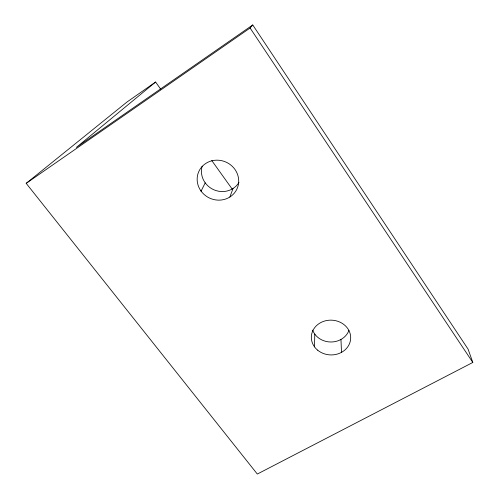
<?xml version="1.0" encoding="UTF-8"?>
<svg xmlns="http://www.w3.org/2000/svg" width="499" height="499" viewBox="0 0 499 499"><rect width="100%" height="100%" fill="white"/><g stroke="black" fill="none" stroke-linecap="round" stroke-linejoin="round"><path stroke-width="0.75" d="M314.489 346.836L314.788 334.13M229.877 197.005L233.027 188.503M201.091 191.136L205.201 182.834M26.191 183.351L250.093 28.013L252.762 24.95L468.087 349.144L472.809 362.455L257.316 474.05L26.191 183.351L127.083 101.946L155.594 82.029L160.578 88.997M155.594 82.029L76.384 147.398L252.762 24.95M211.769 160.547L232.154 189.04M250.093 28.013L472.809 362.455M340.96 339.476L341.509 352.356M348.926 330.413A19.068 16.947 2.4 0 1 330.812 342.002A19.068 16.947 2.4 0 1 312.661 330.138M239.002 182.385A20.272 19.193 24.9 0 1 213.834 189.77A20.272 19.193 24.9 0 1 202.157 166.211M317.607 350.148A19.692 17.39 2.6 0 0 350.198 341.615A19.692 17.39 2.6 0 0 325.223 320.857A19.692 17.39 2.6 0 0 317.607 350.148M200.897 190.874A20.977 19.779 24.4 0 0 236.757 189.408A20.977 19.779 24.4 0 0 216.142 160.185A20.977 19.779 24.4 0 0 200.897 190.874"/></g></svg>
